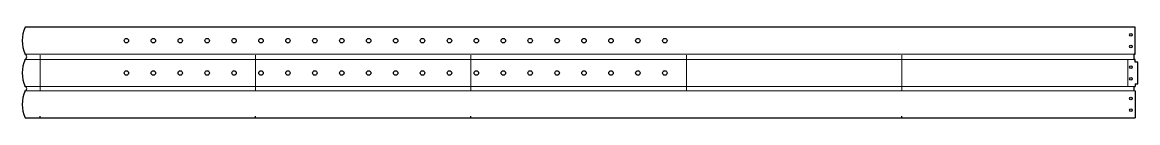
# Model space of a CAD drawing. Header units: millimetres. Extents: x -40 to 1203, y 0 to 101.
import ezdxf

# ---------------------------------------------------------------- set-up
doc = ezdxf.new("R2010")
doc.units = ezdxf.units.MM
doc.layers.get('0').update_dxf_attribs({"lineweight": 25, "true_color": 0xffffff})
doc.layers.add('construction', color=4, linetype='Continuous', lineweight=0, true_color=0x00ffff)

msp = doc.modelspace()

# ---------------------------------------------------------------- linework, layer by layer
for p, q in [((1200, 101), (-37, 101)), ((1200, 71), (1200, 101)), ((1200, 71), (1199, 71)), ((1199, 71), (1200, 71)), ((1199, 65), (1199, 71)), ((1200, 65), (1199, 65)), ((1199, 65), (1200, 65)), ((1200, 62), (1200, 65)), ((1203, 62), (1200, 62)), ((1203, 38), (1203, 62)), ((1200, 38), (1203, 38)), ((1200, 38), (1200, 35)), ((1199, 35), (1200, 35)), ((1199, 30), (1199, 35)), ((1200, 30), (1200, 0)), ((-37, 0), (1200, 0)), ((-20, 0), (-20, 2)), ((220, 0), (220, 2)), ((460, 0), (460, 2)), ((940, 0), (940, 2))]:
    msp.add_line(p, q)
for centre, radius in [((76, 86), 2.5), ((106, 86), 2.5), ((136, 86), 2.5), ((166, 86), 2.5), ((196, 86), 2.5), ((226, 86), 2.5), ((256, 86), 2.5), ((286, 86), 2.5), ((316, 86), 2.5), ((346, 86), 2.5), ((376, 86), 2.5), ((406, 86), 2.5), ((436, 86), 2.5), ((466, 86), 2.5), ((496, 86), 2.5), ((526, 86), 2.5), ((556, 86), 2.5), ((586, 86), 2.5), ((616, 86), 2.5), ((646, 86), 2.5), ((676, 86), 2.5), ((1195.5, 92.5), 1.5), ((1195.5, 79.5), 1.5), ((76, 50), 2.5), ((106, 50), 2.5), ((136, 50), 2.5), ((166, 50), 2.5), ((196, 50), 2.5), ((226, 50), 2.5), ((256, 50), 2.5), ((286, 50), 2.5), ((316, 50), 2.5), ((346, 50), 2.5), ((376, 50), 2.5), ((406, 50), 2.5), ((436, 50), 2.5), ((466, 50), 2.5), ((496, 50), 2.5), ((526, 50), 2.5), ((556, 50), 2.5), ((586, 50), 2.5), ((616, 50), 2.5), ((646, 50), 2.5), ((676, 50), 2.5), ((1195.5, 56.5), 1.5), ((1195.5, 43.5), 1.5), ((1195.5, 21.5), 1.5), ((1195.5, 8.5), 1.5)]:
    msp.add_circle(centre, radius)
for centre, radius, start, end in [((-1.2, 86), 38.8, 157.2856, 202.7144), ((-1, 50), 39, 157.3801, 202.6199), ((-38.3, 68), 3.25, 292.6199, 67.3801), ((-1.2, 15), 38.8, 157.2856, 202.7144), ((-37.6, 32.5), 2.56, 282.6804, 77.3196)]:
    msp.add_arc(centre, radius, start, end)
at = {"layer": 'construction'}
for p, q in [((-37, 71), (1200, 71)), ((1200, 65), (-36, 65)), ((-20, 70), (-20, 30)), ((220, 70), (220, 30)), ((460, 70), (460, 30)), ((700, 30), (700, 70)), ((940, 30), (940, 70)), ((1192, 35), (1192, 65)), ((-37, 35), (1200, 35)), ((1200, 30), (-37, 30))]:
    msp.add_line(p, q, dxfattribs=at)

doc.saveas('drawing.dxf')
